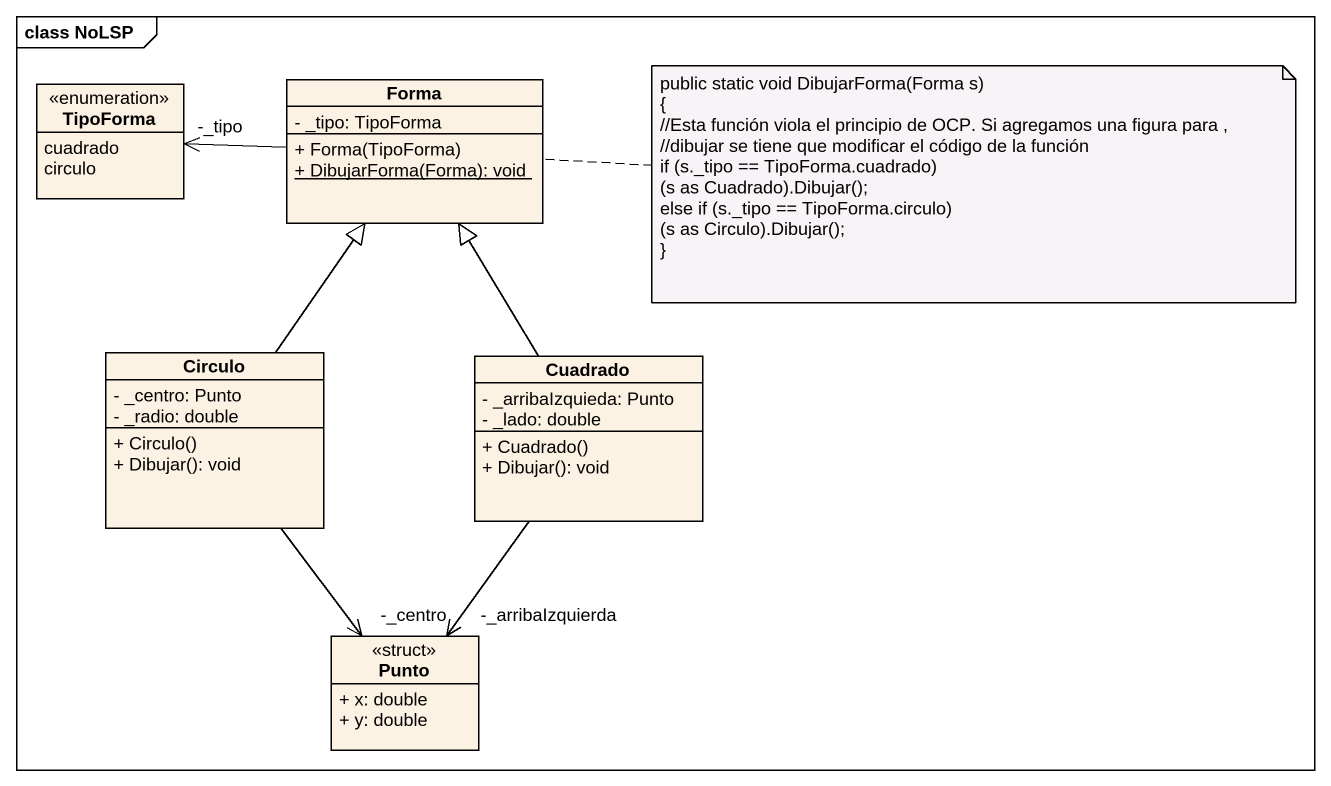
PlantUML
@startuml
mainframe class NoLSP
hide circle
hide empty members
skinparam classAttributeIconSize 0
enum TipoForma {
  cuadrado
  circulo
}
class Forma {
  - _tipo: TipoForma
  + Forma(TipoForma)
  {static} + DibujarForma(Forma): void
}
class Circulo {
  - _centro: Punto
  - _radio: double
  + Circulo()
  + Dibujar(): void
}
class Cuadrado {
  - _arribaIzquieda: Punto
  - _lado: double
  + Cuadrado()
  + Dibujar(): void
}
class Punto <<struct>> {
  + x: double
  + y: double
}
Forma -left-> "-_tipo" TipoForma
Circulo -up-|> Forma
Circulo --> "-_centro" Punto
Cuadrado -up-|> Forma
Cuadrado --> "-_arribaIzquierda" Punto
note right of Forma
  public static void DibujarForma(Forma s)
  {
  //Esta función viola el principio de OCP. Si agregamos una figura para ,
  //dibujar se tiene que modificar el código de la función
  if (s._tipo == TipoForma.cuadrado)
  (s as Cuadrado).Dibujar();
  else if (s._tipo == TipoForma.circulo)
  (s as Circulo).Dibujar();
  ~}
end note
@enduml
